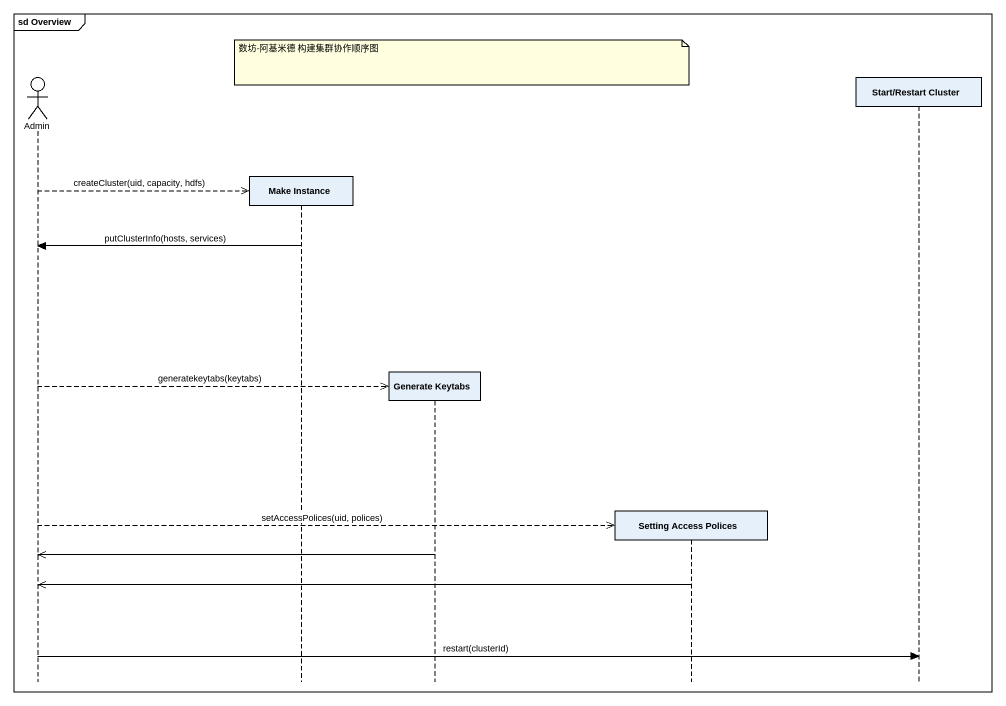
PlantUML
@startuml
mainframe sd Overview
hide footbox
actor Admin
participant "Make Instance" as Make_Instance
participant "Generate Keytabs" as Generate_Keytabs
participant "Setting Access Polices" as Setting_Access_Polices
participant "Start/Restart Cluster" as Start_Restart_Cluster

note over Generate_Keytabs : 数坊-阿基米德 构建集群协作顺序图
Admin -->> Make_Instance ** : createCluster(uid, capacity, hdfs)
Make_Instance -> Admin : putClusterInfo(hosts, services)
Admin -->> Generate_Keytabs ** : generatekeytabs(keytabs)
Admin -->> Setting_Access_Polices ** : setAccessPolices(uid, polices)
Generate_Keytabs ->> Admin
Setting_Access_Polices ->> Admin
Admin -> Start_Restart_Cluster : restart(clusterId)
@enduml
